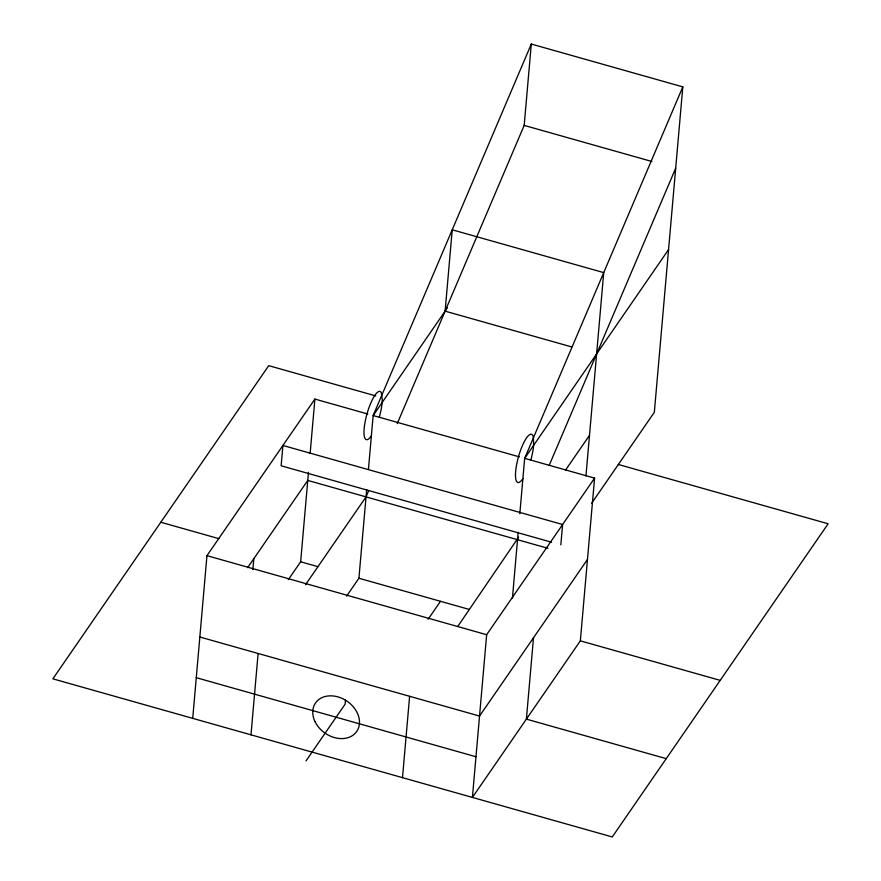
<?xml version="1.0" encoding="UTF-8"?>
<svg xmlns="http://www.w3.org/2000/svg" width="881" height="881" viewBox="0 0 881 881"><rect width="100%" height="100%" fill="white"/><g stroke="black" fill="none" stroke-linecap="round" stroke-linejoin="round"><path stroke-width="1.32" d="M192.719 718.367L206.958 555.658L314.891 399.071L367.862 414.037M252.858 569.567L253.805 558.719M250.986 734.831L258.111 653.482M288.318 579.676L300.652 561.781L308.482 472.282M310.145 453.308L314.891 399.071M345.473 700.098L345.121 704.161L306.026 760.887M346.585 596.14L358.919 578.244L366.683 489.539M368.434 469.518L373.159 415.535L531.298 44.05L682.808 86.878L654.33 412.286L591.569 503.348M402.496 777.659L409.61 696.298M397.243 423.607L524.184 125.399L531.298 44.05M594.587 478.13L486.653 634.716L472.414 797.426L580.348 640.839L594.587 478.13L524.658 458.362L682.808 86.878M512.445 598.023L518.182 532.366M519.812 513.81L524.658 458.362L668.569 249.576M533.501 637.778L526.386 719.127L666.234 758.662M560.834 544.843L562.607 524.514L282.911 445.456L281.138 465.796L551.594 542.233M585.942 476.004L603.727 272.614L452.228 229.798L445.114 311.147L571.582 346.894M368.732 490.574L366.044 496.895L305.476 584.764M518.623 537.19L457.757 626.457M549.281 465.168L675.683 168.227M522.885 478.658L522.708 478.945A25.042 6.376 -74.2 0 1 517.874 459.045A25.042 6.376 -74.2 0 1 533.39 437.097L533.622 445.698A25.042 6.376 -74.2 0 1 530.769 460.201M371.397 435.71L370.383 437.207A25.042 6.376 -74.2 0 1 366.144 417.12A25.042 6.376 -74.2 0 1 381.297 392.651L382.321 399.6L381.891 404.842A25.042 6.376 -74.2 0 1 379.337 417.109M247.638 567.661L307.766 480.42L547.883 548.29M447.438 307.777L373.159 415.535L519.394 456.876M428.166 619.2L440.5 601.305M565.514 470.124L589.499 435.324M587.462 559.479L479.528 716.066L199.833 637.007M524.184 125.399L651.973 161.52M375.724 395.899L268.738 365.659L52.871 678.833L612.262 836.95L828.129 523.777L618.352 464.485M160.805 522.246L218.851 538.654M300.652 561.781L317.865 566.648M358.919 578.244L469.529 609.509M580.348 640.839L720.195 680.363M206.958 555.658L486.653 634.716M196.276 677.687L475.971 756.746M315.046 721.682A25.042 19.393 34.6 0 0 355.417 733.091A25.042 19.393 34.6 0 0 337.908 696.882A25.042 19.393 34.6 0 0 315.046 721.682"/></g></svg>
